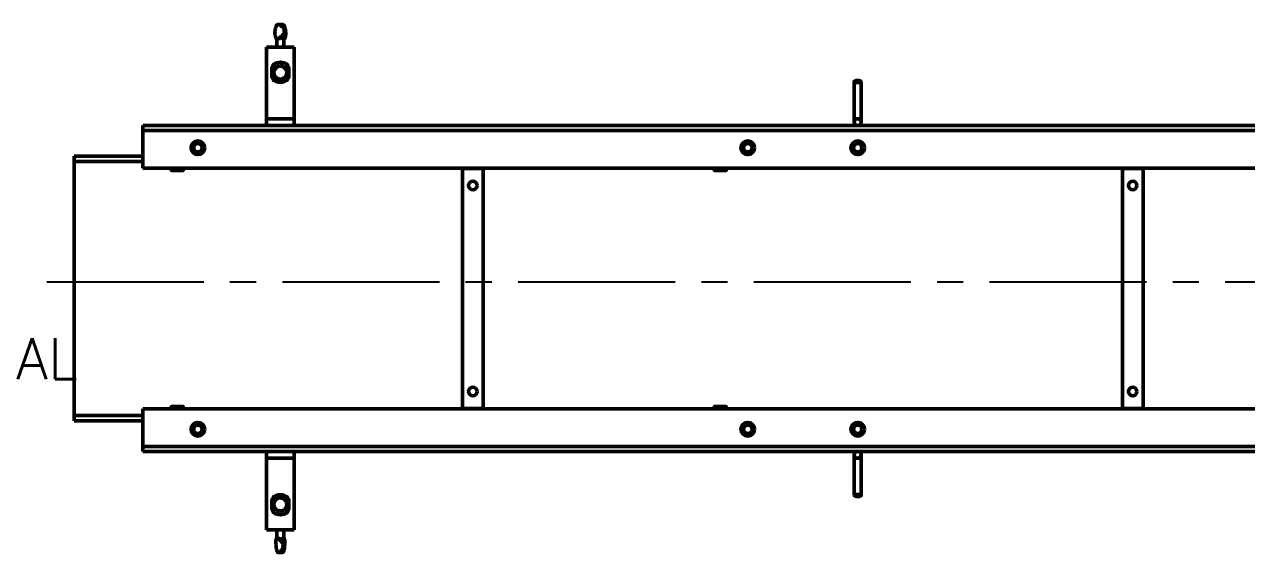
# Model space of a CAD drawing. Header units: inches. Extents: x 6 to 170, y 1 to 50.
# Drawn here: x 42.74 to 87.19, y 31.06 to 50.29 of the extents above; entities that cross this region are included whole.
import ezdxf

# ---------------------------------------------------------------- set-up
doc = ezdxf.new("R2010")
doc.units = ezdxf.units.IN
doc.header["$LTSCALE"] = 8
doc.header["$MEASUREMENT"] = 0
doc.linetypes.add('CENTER2', pattern=[1.125, 0.75, -0.125, 0.125, -0.125])
doc.layers.add('Visible (ANSI)', color=7, linetype='Continuous', lineweight=50)
doc.styles.add('ZURN', font='romans.shx')

msp = doc.modelspace()

# ---------------------------------------------------------------- linework, layer by layer
at = {"color": 7, "linetype": 'CENTER2', "ltscale": 0.952448}
msp.add_line((43.552063, 40.918385), (168.921708, 40.918385), dxfattribs=at)
at = {"layer": 'Visible (ANSI)'}
for p, q in [((51.978721, 50.291658), (52.125385, 50.291658)), ((51.552053, 49.459358), (52.552053, 49.459358)), ((51.552053, 49.459358), (51.552053, 49.325404)), ((51.927053, 49.772356), (51.927053, 49.459358)), ((52.177053, 49.774016), (52.177053, 49.459358)), ((52.552053, 49.325404), (52.552053, 49.459358)), ((51.552053, 49.325404), (51.552053, 46.903068)), ((52.552053, 49.325404), (52.552053, 46.903068)), ((51.739553, 48.423608), (51.739553, 48.676403)), ((52.364553, 48.676403), (52.364553, 48.423608)), ((72.927053, 47.635473), (72.927053, 48.213706)), ((73.177053, 47.635473), (73.177053, 48.213706)), ((72.927053, 47.635473), (72.927053, 47.399769)), ((73.177053, 47.399769), (73.177053, 47.635473)), ((72.927053, 46.740316), (72.927053, 47.399769)), ((73.177053, 46.740316), (73.177053, 47.399769)), ((51.552053, 46.903068), (51.552053, 46.858417)), ((52.552053, 46.858417), (51.552053, 46.858417)), ((51.552053, 46.608417), (51.552053, 46.858417)), ((52.552053, 46.903068), (52.552053, 46.858417)), ((52.552053, 46.608417), (52.552053, 46.858417)), ((72.927053, 46.740316), (72.927053, 46.733417)), ((73.177053, 46.733417), (73.177053, 46.740316)), ((167.052053, 46.608417), (47.052053, 46.608417)), ((47.052053, 46.608417), (47.052053, 46.429417)), ((167.052053, 46.429417), (47.052053, 46.429417)), ((47.052053, 46.429417), (47.052053, 46.265417)), ((47.052053, 46.265417), (47.052053, 45.405417)), ((44.552063, 45.488917), (44.552063, 45.301417)), ((47.052053, 45.488917), (44.552063, 45.488917)), ((47.052053, 45.062417), (47.052053, 45.405417)), ((44.552063, 45.301417), (44.552063, 45.246948)), ((44.552063, 45.301417), (47.052053, 45.301417)), ((44.552063, 45.246948), (44.552063, 43.022795)), ((95.483514, 45.062417), (47.052053, 45.062417)), ((48.083053, 45.062417), (48.083053, 44.992977)), ((48.083053, 44.973417), (48.192553, 44.973417)), ((48.192553, 44.973417), (48.411553, 44.973417)), ((48.302053, 45.062417), (48.302053, 44.992977)), ((48.411553, 44.973417), (48.521053, 44.973417)), ((48.521053, 45.062417), (48.521053, 44.992977)), ((58.677053, 45.051417), (59.427053, 45.051417)), ((58.677053, 36.301417), (58.677053, 45.051417)), ((59.427053, 45.051417), (59.427053, 36.301417)), ((67.833053, 44.992477), (67.833053, 45.062417)), ((67.833053, 44.972917), (67.942553, 44.972917)), ((67.942553, 44.972917), (68.161553, 44.972917)), ((68.052053, 44.992477), (68.052053, 45.062417)), ((68.161553, 44.972917), (68.271053, 44.972917)), ((68.271053, 44.992477), (68.271053, 45.062417)), ((82.677053, 36.301417), (82.677053, 45.051417)), ((82.677053, 45.051417), (83.427053, 45.051417)), ((83.427053, 45.051417), (83.427053, 36.301417)), ((44.552063, 43.022795), (44.552063, 38.330038)), ((44.552063, 38.330038), (44.552063, 36.105885)), ((44.552063, 36.105885), (44.552063, 36.051417)), ((44.552063, 36.051417), (44.552063, 35.863917)), ((44.552063, 36.051417), (47.052053, 36.051417)), ((47.052053, 36.290417), (95.483514, 36.290417)), ((47.052053, 36.290417), (47.052053, 35.947417)), ((48.192553, 36.379417), (48.083053, 36.379417)), ((48.083053, 36.359856), (48.083053, 36.290417)), ((48.411553, 36.379417), (48.192553, 36.379417)), ((48.302053, 36.359856), (48.302053, 36.290417)), ((48.521053, 36.379417), (48.411553, 36.379417)), ((48.521053, 36.359856), (48.521053, 36.290417)), ((59.427053, 36.301417), (58.677053, 36.301417)), ((67.942553, 36.379917), (67.833053, 36.379917)), ((67.833053, 36.360356), (67.833053, 36.290417)), ((68.161553, 36.379917), (67.942553, 36.379917)), ((68.052053, 36.360356), (68.052053, 36.290417)), ((68.271053, 36.379917), (68.161553, 36.379917)), ((68.271053, 36.360356), (68.271053, 36.290417)), ((83.427053, 36.301417), (82.677053, 36.301417)), ((47.052053, 35.863917), (44.552063, 35.863917)), ((47.052053, 35.087417), (47.052053, 35.947417)), ((47.052053, 34.923417), (47.052053, 35.087417)), ((47.052053, 34.923417), (167.052053, 34.923417)), ((47.052053, 34.744417), (47.052053, 34.923417)), ((47.052053, 34.744417), (167.052053, 34.744417)), ((51.552053, 34.744417), (51.552053, 34.494417)), ((52.552053, 34.744417), (52.552053, 34.494417)), ((51.552053, 34.449765), (51.552053, 34.494417)), ((51.552053, 34.494417), (52.552053, 34.494417)), ((51.552053, 32.027429), (51.552053, 34.449765)), ((52.552053, 34.449765), (52.552053, 34.494417)), ((52.552053, 32.027429), (52.552053, 34.449765)), ((72.927053, 34.619417), (72.927053, 34.612517)), ((72.927053, 34.612517), (72.927053, 33.953064)), ((73.177053, 34.612517), (73.177053, 34.619417)), ((73.177053, 34.612517), (73.177053, 33.953064)), ((72.927053, 33.953064), (72.927053, 33.71736)), ((73.177053, 33.71736), (73.177053, 33.953064)), ((72.927053, 33.71736), (72.927053, 33.139127)), ((73.177053, 33.71736), (73.177053, 33.139127)), ((51.739553, 32.676431), (51.739553, 32.929225)), ((52.364553, 32.929225), (52.364553, 32.676431)), ((51.552053, 32.027429), (51.552053, 31.893475)), ((52.552053, 31.893475), (52.552053, 32.027429)), ((52.552053, 31.893475), (51.552053, 31.893475)), ((51.927053, 31.580785), (51.927053, 31.893475)), ((52.177053, 31.579811), (52.177053, 31.893475)), ((52.128265, 31.061175), (51.975841, 31.061175))]:
    msp.add_line(p, q, dxfattribs=at)
for centre, radius in [((73.052053, 46.733417), 0.125), ((49.052053, 45.801417), 0.25), ((49.052053, 45.801417), 0.245), ((49.052053, 45.801417), 0.1535), ((69.052053, 45.801417), 0.25), ((69.052053, 45.801417), 0.245), ((69.052053, 45.801417), 0.1535), ((73.052053, 45.801417), 0.25), ((73.052053, 45.801417), 0.245), ((73.052053, 45.801417), 0.1535), ((59.052053, 44.426417), 0.1535), ((83.052053, 44.426417), 0.1535), ((59.052053, 36.926417), 0.1535), ((83.052053, 36.926417), 0.1535), ((49.052053, 35.551417), 0.25), ((49.052053, 35.551417), 0.245), ((49.052053, 35.551417), 0.1535), ((69.052053, 35.551417), 0.25), ((69.052053, 35.551417), 0.245), ((69.052053, 35.551417), 0.1535), ((73.052053, 35.551417), 0.25), ((73.052053, 35.551417), 0.245), ((73.052053, 35.551417), 0.1535), ((73.052053, 34.619417), 0.125)]:
    msp.add_circle(centre, radius, dxfattribs=at)
for centre, radius, start, end in [((51.817678, 48.537358), 0.015, 88.166222, 271.833778), ((52.052053, 48.537358), 0.234375, 86.1417694, 176.332444), ((52.052053, 48.537358), 0.234375, 183.667556, 356.332444), ((52.052053, 48.537358), 0.234375, 3.667556, 64.0039677), ((52.286428, 48.537358), 0.015, 268.166222, 91.833778), ((52.052053, 32.815475), 0.234375, 115.9960323, 176.332444), ((52.052053, 32.815475), 0.234375, 3.667556, 93.8582306), ((51.817678, 32.815475), 0.015, 88.166222, 271.833778), ((52.052053, 32.815475), 0.234375, 183.667556, 356.332444), ((52.286428, 32.815475), 0.015, 268.166222, 91.833778)]:
    msp.add_arc(centre, radius, start, end, dxfattribs=at)
for centre, major_axis, ratio, start_param, end_param in [((52.052053, 48.676403), (-0.3125, 0), 0.766044443, 3.141592654, 6.283185307), ((52.052053, 48.447763), (-0.3125, 0), 0.984807753, 5.365388944, 6.644320979), ((52.052053, 48.515706), (-0.3125, 0), 0.766044443, 5.263711107, 6.283185307), ((52.052053, 48.491175), (-0.3125, 0), 0.984807753, 0.070589401, 1.418033498), ((52.111299, 48.759597), (0.043438, -0.011753), 0.333333333, 1.570796327, 3.151740772), ((52.052053, 48.491175), (0.3125, 0), 0.984807753, 4.865151809, 6.212595907), ((52.111299, 48.759597), (0.043438, -0.011753), 0.333333333, 0.012138125, 1.570796327), ((52.052053, 48.515706), (0.3125, 0), 0.766044443, 0, 1.019298072), ((52.052053, 48.447763), (0.3125, 0), 0.984807753, 5.922049635, 7.201189211), ((52.052053, 48.423608), (0.3125, 0), 0.766044443, 3.141592654, 6.283185307), ((52.052053, 32.90507), (-0.3125, 0), 0.984807753, 5.922049635, 7.200987395), ((52.052053, 32.929225), (-0.3125, 0), 0.766044443, 3.141592654, 6.283185307), ((52.052053, 32.861658), (-0.3125, 0), 0.984807753, 4.865151809, 6.212595907), ((51.992807, 33.037713), (-0.043438, -0.011753), 0.333333333, 4.71238898, 6.271047182), ((51.992807, 33.037713), (-0.043438, -0.011753), 0.333333333, 3.131444535, 4.71238898), ((52.052053, 32.861658), (0.3125, 0), 0.984807753, 0.070589401, 1.418033498), ((52.052053, 32.90507), (0.3125, 0), 0.984807753, 5.365388944, 6.644320979), ((52.052053, 32.837127), (-0.3125, 0), 0.766044443, 0, 1.019261452), ((52.052053, 32.676431), (0.3125, 0), 0.766044443, 3.141592654, 6.283185307), ((52.052053, 32.837127), (0.3125, 0), 0.766044443, 5.263923856, 6.283185307)]:
    msp.add_ellipse(centre, major_axis=major_axis, ratio=ratio, start_param=start_param, end_param=end_param, dxfattribs=at)
for centre, major_axis in [((73.052053, 48.213706), (0.125, 0)), ((73.052053, 33.139127), (-0.125, 0))]:
    msp.add_ellipse(centre, major_axis=major_axis, ratio=0.321439465, dxfattribs=at)
for points, knots in [([(51.872989, 50.144337), (51.881438, 50.174079), (51.889427, 50.200087), (51.907876, 50.244384), (51.91854, 50.26207), (51.944812, 50.285713), (51.960495, 50.291658), (51.978721, 50.291658)], [5.641443605, 5.641443605, 5.641443605, 5.641443605, 5.966814781, 5.966814781, 6.314294766, 6.314294766, 6.66177475, 6.66177475, 6.66177475, 6.66177475]), ([(51.978721, 50.291658), (51.996947, 50.291658), (52.018051, 50.285713), (52.062957, 50.26207), (52.086695, 50.244384), (52.130075, 50.200087), (52.149884, 50.174079), (52.166265, 50.144337)], [6.66177475, 6.66177475, 6.66177475, 6.66177475, 7.009254735, 7.009254735, 7.35673472, 7.35673472, 7.682105896, 7.682105896, 7.682105896, 7.682105896]), ([(52.231117, 50.144337), (52.222668, 50.174079), (52.214679, 50.200087), (52.19623, 50.244384), (52.185566, 50.26207), (52.159294, 50.285713), (52.143611, 50.291658), (52.125385, 50.291658)], [-1.020331146, -1.020331146, -1.020331146, -1.020331146, -0.69495997, -0.69495997, -0.347479985, -0.347479985, 0, 0, 0, 0]), ([(51.857195, 49.91898), (51.857102, 49.919661), (51.857012, 49.920347), (51.855197, 49.934803), (51.854587, 49.952243), (51.855019, 49.990711), (51.856013, 50.011754), (51.857374, 50.031658)], [1.4975135796, 1.4975135796, 1.4975135796, 1.4975135796, 1.5051357429, 1.5051357429, 1.6572304689, 1.6572304689, 1.8093251949, 1.8093251949, 1.8093251949, 1.8093251949]), ([(51.937471, 49.771658), (51.925197, 49.771658), (51.914375, 49.774366), (51.896325, 49.785601), (51.889075, 49.794123), (51.871596, 49.827734), (51.865453, 49.861266), (51.858955, 49.906235), (51.858089, 49.912449), (51.857195, 49.91898)], [1.097300693, 1.097300693, 1.097300693, 1.097300693, 1.331306051, 1.331306051, 1.56531141, 1.56531141, 2.033322126, 2.033322126, 2.103457868, 2.103457868, 2.103457868, 2.103457868]), ([(51.857374, 50.031658), (51.858711, 50.051206), (51.860569, 50.072082), (51.865464, 50.11046), (51.868555, 50.127966), (51.872513, 50.14264), (51.872748, 50.143492), (51.872989, 50.144337)], [1.8093251949, 1.8093251949, 1.8093251949, 1.8093251949, 1.9586883028, 1.9586883028, 2.1080514107, 2.1080514107, 2.1173331321, 2.1173331321, 2.1173331321, 2.1173331321]), ([(52.150471, 49.91898), (52.145913, 49.912449), (52.141298, 49.906235), (52.106103, 49.861266), (52.068112, 49.827734), (52.013817, 49.794123), (51.996206, 49.785601), (51.964161, 49.774366), (51.949745, 49.771658), (51.937471, 49.771658)], [7.002045991, 7.002045991, 7.002045991, 7.002045991, 7.072181733, 7.072181733, 7.540192449, 7.540192449, 7.774197808, 7.774197808, 8.008203166, 8.008203166, 8.008203166, 8.008203166]), ([(51.937471, 49.771658), (51.94377, 49.771658), (51.95337, 49.772431), (51.977383, 49.775223), (51.991795, 49.777204), (52.020925, 49.780943), (52.037613, 49.782949), (52.070932, 49.785797), (52.087567, 49.786595), (52.102013, 49.786595)], [0.4803426278, 0.4803426278, 0.4803426278, 0.4803426278, 0.6004217049, 0.6004217049, 0.720500782, 0.720500782, 0.8405930188, 0.8405930188, 0.9606852556, 0.9606852556, 0.9606852556, 0.9606852556]), ([(52.102013, 49.786595), (52.11646, 49.786595), (52.130567, 49.785797), (52.153674, 49.782949), (52.162681, 49.780943), (52.173868, 49.777287), (52.177039, 49.775399), (52.177052, 49.774016)], [0.9606852556, 0.9606852556, 0.9606852556, 0.9606852556, 1.0807774924, 1.0807774924, 1.2008697291, 1.2008697291, 1.3156153018, 1.3156153018, 1.3156153018, 1.3156153018]), ([(52.189111, 50.031658), (52.18775, 50.011754), (52.183532, 49.990711), (52.170242, 49.952243), (52.161226, 49.934803), (52.151419, 49.920347), (52.150947, 49.919661), (52.150471, 49.91898)], [0.5989360844, 0.5989360844, 0.5989360844, 0.5989360844, 0.7510308104, 0.7510308104, 0.9031255364, 0.9031255364, 0.9107476997, 0.9107476997, 0.9107476997, 0.9107476997]), ([(52.166265, 50.144337), (52.16673, 50.143492), (52.167189, 50.14264), (52.174923, 50.127966), (52.181394, 50.11046), (52.189185, 50.072082), (52.190448, 50.051206), (52.189111, 50.031658)], [0.2909281473, 0.2909281473, 0.2909281473, 0.2909281473, 0.3002098687, 0.3002098687, 0.4495729766, 0.4495729766, 0.5989360844, 0.5989360844, 0.5989360844, 0.5989360844]), ([(52.177044, 49.772361), (52.185098, 49.773496), (52.192376, 49.776013), (52.207781, 49.785601), (52.215031, 49.794123), (52.23251, 49.827734), (52.238653, 49.861266), (52.245151, 49.906235), (52.246017, 49.912449), (52.246911, 49.91898)], [1.1658885986, 1.1658885986, 1.1658885986, 1.1658885986, 1.3313060512, 1.3313060512, 1.5653114096, 1.5653114096, 2.0333221264, 2.0333221264, 2.1034578677, 2.1034578677, 2.1034578677, 2.1034578677]), ([(52.246732, 50.031658), (52.245395, 50.051206), (52.243537, 50.072082), (52.238642, 50.11046), (52.235551, 50.127966), (52.231593, 50.14264), (52.231358, 50.143492), (52.231117, 50.144337)], [1.8093271238, 1.8093271238, 1.8093271238, 1.8093271238, 1.9586902317, 1.9586902317, 2.1080533396, 2.1080533396, 2.117335061, 2.117335061, 2.117335061, 2.117335061]), ([(52.246911, 49.91898), (52.247018, 49.919764), (52.247121, 49.920554), (52.248924, 49.935102), (52.249521, 49.952504), (52.24908, 49.99086), (52.248087, 50.011829), (52.246732, 50.031658)], [1.4975287939, 1.4975287939, 1.4975287939, 1.4975287939, 1.5062939971, 1.5062939971, 1.6578105605, 1.6578105605, 1.8093271238, 1.8093271238, 1.8093271238, 1.8093271238]), ([(51.80729, 48.54818), (51.808491, 48.57534), (51.81435, 48.602645), (51.83426, 48.652702), (51.8484, 48.676151), (51.883065, 48.716752), (51.904025, 48.734403), (51.949947, 48.761664), (51.975478, 48.771613), (52.027737, 48.782608), (52.055113, 48.783792), (52.092598, 48.779235), (52.103508, 48.777151), (52.114205, 48.774346)], [0, 0, 0, 0, 0.212669473, 0.212669473, 0.421401634, 0.421401634, 0.630278357, 0.630278357, 0.839149821, 0.839149821, 1.048021476, 1.048021476, 1.134524567, 1.134524567, 1.134524567, 1.134524567]), ([(51.80729, 48.54818), (51.808491, 48.57534), (51.81435, 48.602645), (51.83426, 48.652702), (51.8484, 48.676151), (51.883065, 48.716752), (51.904025, 48.734403), (51.949947, 48.761664), (51.975478, 48.771613), (52.027737, 48.782608), (52.055113, 48.783792), (52.108127, 48.777347), (52.134421, 48.769639), (52.182524, 48.746442), (52.204928, 48.730666), (52.24298, 48.693197), (52.2591, 48.671038), (52.283036, 48.623299), (52.291148, 48.597126), (52.295803, 48.563214), (52.296483, 48.555701), (52.296816, 48.54818)], [0, 0, 0, 0, 0.212669473, 0.212669473, 0.421401634, 0.421401634, 0.630278357, 0.630278357, 0.839149821, 0.839149821, 1.048021476, 1.048021476, 1.256893124, 1.256893124, 1.465764772, 1.465764772, 1.67463642, 1.67463642, 1.883508068, 1.883508068, 1.942398235, 1.942398235, 1.942398235, 1.942398235]), ([(52.296816, 48.526537), (52.295615, 48.499377), (52.289756, 48.472072), (52.269846, 48.422015), (52.255706, 48.398566), (52.221041, 48.357965), (52.200081, 48.340314), (52.154159, 48.313053), (52.128628, 48.303104), (52.076369, 48.292108), (52.048993, 48.290925), (51.995979, 48.29737), (51.969685, 48.305078), (51.921582, 48.328274), (51.899178, 48.344051), (51.861126, 48.38152), (51.845006, 48.403679), (51.82107, 48.451418), (51.812958, 48.477591), (51.808303, 48.511503), (51.807623, 48.519016), (51.80729, 48.526537)], [0, 0, 0, 0, 0.212669473, 0.212669473, 0.421401634, 0.421401634, 0.630278357, 0.630278357, 0.839149821, 0.839149821, 1.048021476, 1.048021476, 1.256893124, 1.256893124, 1.465764772, 1.465764772, 1.67463642, 1.67463642, 1.883508068, 1.883508068, 1.942398235, 1.942398235, 1.942398235, 1.942398235]), ([(52.241915, 48.692204), (52.243588, 48.690154), (52.245226, 48.68808), (52.251447, 48.679927), (52.255793, 48.673631), (52.259844, 48.667135)], [0.40075246859, 0.40075246859, 0.40075246859, 0.40075246859, 0.42140163391, 0.42140163391, 0.48097111075, 0.48097111075, 0.48097111075, 0.48097111075]), ([(52.278265, 48.631428), (52.280489, 48.626092), (52.282521, 48.620685), (52.291577, 48.59367), (52.295811, 48.570893), (52.296816, 48.54818)], [0.5852457116, 0.5852457116, 0.5852457116, 0.5852457116, 0.6302783572, 0.6302783572, 0.8081258164, 0.8081258164, 0.8081258164, 0.8081258164]), ([(51.80729, 32.826296), (51.808491, 32.853457), (51.81435, 32.880761), (51.83426, 32.930818), (51.8484, 32.954267), (51.883065, 32.994868), (51.904025, 33.012519), (51.949947, 33.039781), (51.975478, 33.049729), (52.027737, 33.060725), (52.055113, 33.061908), (52.108127, 33.055463), (52.134421, 33.047755), (52.182524, 33.024559), (52.204928, 33.008783), (52.24298, 32.971313), (52.2591, 32.949155), (52.283036, 32.901415), (52.291148, 32.875242), (52.295803, 32.84133), (52.296483, 32.833817), (52.296816, 32.826296)], [0, 0, 0, 0, 0.212669473, 0.212669473, 0.421401634, 0.421401634, 0.630278357, 0.630278357, 0.839149821, 0.839149821, 1.048021476, 1.048021476, 1.256893124, 1.256893124, 1.465764772, 1.465764772, 1.67463642, 1.67463642, 1.883508068, 1.883508068, 1.942398235, 1.942398235, 1.942398235, 1.942398235]), ([(51.80729, 32.826296), (51.808491, 32.853457), (51.81435, 32.880761), (51.83426, 32.930818), (51.8484, 32.954267), (51.883065, 32.994868), (51.904025, 33.012519), (51.946536, 33.037756), (51.967909, 33.046694), (51.989901, 33.052462)], [0, 0, 0, 0, 0.2126694732, 0.2126694732, 0.4214016339, 0.4214016339, 0.6302783572, 0.6302783572, 0.8081258164, 0.8081258164, 0.8081258164, 0.8081258164]), ([(52.038479, 33.060079), (52.049378, 33.060689), (52.060305, 33.060578), (52.072872, 33.059597), (52.074625, 33.05944), (52.076377, 33.059265)], [0.12782168012, 0.12782168012, 0.12782168012, 0.12782168012, 0.21266947322, 0.21266947322, 0.22642379897, 0.22642379897, 0.22642379897, 0.22642379897]), ([(52.115776, 33.052023), (52.127071, 33.048984), (52.138142, 33.045148), (52.150444, 33.039859), (52.15206, 33.039143), (52.15367, 33.038408)], [0.3304762852, 0.3304762852, 0.3304762852, 0.3304762852, 0.4214016339, 0.4214016339, 0.4352209786, 0.4352209786, 0.4352209786, 0.4352209786]), ([(52.188733, 33.018783), (52.198416, 33.012277), (52.207633, 33.005093), (52.217549, 32.99614), (52.218848, 32.994941), (52.220135, 32.993727)], [0.539590528, 0.539590528, 0.539590528, 0.539590528, 0.6302783572, 0.6302783572, 0.6440953373, 0.6440953373, 0.6440953373, 0.6440953373]), ([(52.246993, 32.963846), (52.254062, 32.954565), (52.26047, 32.944791), (52.26697, 32.933117), (52.267813, 32.931563), (52.268639, 32.929999)], [0.7484533699, 0.7484533699, 0.7484533699, 0.7484533699, 0.8391498207, 0.8391498207, 0.8529668869, 0.8529668869, 0.8529668869, 0.8529668869]), ([(52.284426, 32.893054), (52.288124, 32.881988), (52.291038, 32.87067), (52.295086, 32.848382), (52.296327, 32.837343), (52.296816, 32.826296)], [0.9573253387, 0.9573253387, 0.9573253387, 0.9573253387, 1.0480214757, 1.0480214757, 1.1345245666, 1.1345245666, 1.1345245666, 1.1345245666]), ([(52.296816, 32.804654), (52.295615, 32.777493), (52.289756, 32.750188), (52.269846, 32.700131), (52.255706, 32.676683), (52.221041, 32.636082), (52.200081, 32.61843), (52.154159, 32.591169), (52.128628, 32.58122), (52.076369, 32.570225), (52.048993, 32.569041), (51.995979, 32.575486), (51.969685, 32.583194), (51.921582, 32.606391), (51.899178, 32.622167), (51.861126, 32.659637), (51.845006, 32.681795), (51.82107, 32.729534), (51.812958, 32.755707), (51.808303, 32.789619), (51.807623, 32.797133), (51.80729, 32.804654)], [0, 0, 0, 0, 0.212669473, 0.212669473, 0.421401634, 0.421401634, 0.630278357, 0.630278357, 0.839149821, 0.839149821, 1.048021476, 1.048021476, 1.256893124, 1.256893124, 1.465764772, 1.465764772, 1.67463642, 1.67463642, 1.883508068, 1.883508068, 1.942398235, 1.942398235, 1.942398235, 1.942398235]), ([(51.890375, 31.433854), (51.890545, 31.440384), (51.890683, 31.446598), (51.89163, 31.491567), (51.89187, 31.525099), (51.900043, 31.55871), (51.904117, 31.567232), (51.915901, 31.578467), (51.923634, 31.581175), (51.932972, 31.581175)], [7.002045991, 7.002045991, 7.002045991, 7.002045991, 7.072181733, 7.072181733, 7.540192449, 7.540192449, 7.774197808, 7.774197808, 8.008203166, 8.008203166, 8.008203166, 8.008203166]), ([(52.090064, 31.566238), (52.07505, 31.566238), (52.058114, 31.567036), (52.024908, 31.569884), (52.008634, 31.57189), (51.980823, 31.575629), (51.967405, 31.57761), (51.945875, 31.580402), (51.937764, 31.581175), (51.932972, 31.581175)], [0.9606852556, 0.9606852556, 0.9606852556, 0.9606852556, 1.0807774924, 1.0807774924, 1.2008697291, 1.2008697291, 1.3209488062, 1.3209488062, 1.4410278833, 1.4410278833, 1.4410278833, 1.4410278833]), ([(51.932972, 31.581175), (51.942311, 31.581175), (51.953778, 31.578467), (51.980108, 31.567232), (51.994949, 31.55871), (52.041383, 31.525099), (52.074721, 31.491567), (52.105493, 31.446598), (52.109526, 31.440384), (52.113504, 31.433854)], [1.097300693, 1.097300693, 1.097300693, 1.097300693, 1.331306051, 1.331306051, 1.56531141, 1.56531141, 2.033322126, 2.033322126, 2.103457868, 2.103457868, 2.103457868, 2.103457868]), ([(52.177038, 31.579806), (52.177045, 31.579568), (52.176904, 31.579301), (52.175202, 31.57761), (52.170309, 31.575629), (52.155957, 31.57189), (52.145527, 31.569884), (52.12009, 31.567036), (52.105077, 31.566238), (52.090064, 31.566238)], [0.575064634, 0.575064634, 0.575064634, 0.575064634, 0.6004217049, 0.6004217049, 0.720500782, 0.720500782, 0.8405930188, 0.8405930188, 0.9606852556, 0.9606852556, 0.9606852556, 0.9606852556]), ([(52.213731, 31.433854), (52.213561, 31.440384), (52.213423, 31.446598), (52.212476, 31.491567), (52.212236, 31.525099), (52.204063, 31.55871), (52.199989, 31.567232), (52.189498, 31.577234), (52.183777, 31.579846), (52.177047, 31.580781)], [7.0020459914, 7.0020459914, 7.0020459914, 7.0020459914, 7.0721817327, 7.0721817327, 7.5401924495, 7.5401924495, 7.7741978079, 7.7741978079, 7.9568515456, 7.9568515456, 7.9568515456, 7.9568515456]), ([(51.895917, 31.321175), (51.894502, 31.341079), (51.89302, 31.362122), (51.890781, 31.40059), (51.890075, 31.418031), (51.890343, 31.432486), (51.890358, 31.433172), (51.890375, 31.433854)], [0.5989360844, 0.5989360844, 0.5989360844, 0.5989360844, 0.7510308104, 0.7510308104, 0.9031255364, 0.9031255364, 0.9107476997, 0.9107476997, 0.9107476997, 0.9107476997]), ([(51.906789, 31.208496), (51.906638, 31.209341), (51.90649, 31.210193), (51.904004, 31.224867), (51.902123, 31.242373), (51.898802, 31.280751), (51.897306, 31.301628), (51.895917, 31.321175)], [0.2909281473, 0.2909281473, 0.2909281473, 0.2909281473, 0.3002098687, 0.3002098687, 0.4495729766, 0.4495729766, 0.5989360844, 0.5989360844, 0.5989360844, 0.5989360844]), ([(51.975841, 31.061175), (51.961975, 31.061175), (51.950798, 31.06712), (51.933404, 31.090763), (51.927111, 31.108449), (51.916545, 31.152746), (51.912114, 31.178754), (51.906789, 31.208496)], [0, 0, 0, 0, 0.347479985, 0.347479985, 0.69495997, 0.69495997, 1.020331146, 1.020331146, 1.020331146, 1.020331146]), ([(52.129918, 31.208496), (52.116351, 31.178754), (52.099634, 31.152746), (52.06316, 31.108449), (52.043279, 31.090763), (52.006519, 31.06712), (51.989708, 31.061175), (51.975841, 31.061175)], [-1.020331146, -1.020331146, -1.020331146, -1.020331146, -0.69495997, -0.69495997, -0.347479985, -0.347479985, 0, 0, 0, 0]), ([(52.113504, 31.433854), (52.113982, 31.433069), (52.114456, 31.432279), (52.12305, 31.417731), (52.131034, 31.400329), (52.142986, 31.361973), (52.146898, 31.341004), (52.148307, 31.321175)], [1.4975287939, 1.4975287939, 1.4975287939, 1.4975287939, 1.5062939971, 1.5062939971, 1.6578105605, 1.6578105605, 1.8093271238, 1.8093271238, 1.8093271238, 1.8093271238]), ([(52.128265, 31.061175), (52.142131, 31.061175), (52.153308, 31.06712), (52.170702, 31.090763), (52.176995, 31.108449), (52.187561, 31.152746), (52.191992, 31.178754), (52.197317, 31.208496)], [6.66177475, 6.66177475, 6.66177475, 6.66177475, 7.009254735, 7.009254735, 7.35673472, 7.35673472, 7.682105896, 7.682105896, 7.682105896, 7.682105896]), ([(52.148307, 31.321175), (52.149696, 31.301628), (52.148818, 31.280751), (52.142487, 31.242373), (52.137093, 31.224867), (52.130684, 31.210193), (52.130303, 31.209341), (52.129918, 31.208496)], [1.8093271238, 1.8093271238, 1.8093271238, 1.8093271238, 1.9586902317, 1.9586902317, 2.1080533396, 2.1080533396, 2.117335061, 2.117335061, 2.117335061, 2.117335061]), ([(52.197317, 31.208496), (52.197468, 31.209341), (52.197616, 31.210193), (52.200102, 31.224867), (52.201983, 31.242373), (52.205304, 31.280751), (52.2068, 31.301628), (52.208189, 31.321175)], [0.2909281473, 0.2909281473, 0.2909281473, 0.2909281473, 0.3002098687, 0.3002098687, 0.4495729766, 0.4495729766, 0.5989360844, 0.5989360844, 0.5989360844, 0.5989360844]), ([(52.208189, 31.321175), (52.209604, 31.341079), (52.211086, 31.362122), (52.213325, 31.40059), (52.214031, 31.418031), (52.213763, 31.432486), (52.213748, 31.433172), (52.213731, 31.433854)], [0.5989360844, 0.5989360844, 0.5989360844, 0.5989360844, 0.7510308104, 0.7510308104, 0.9031255364, 0.9031255364, 0.9107476997, 0.9107476997, 0.9107476997, 0.9107476997])]:
    msp.add_open_spline(points, degree=3, knots=knots, dxfattribs=at)
for points in [[(48.083053, 44.992977), (48.141734, 44.973417), (48.192553, 44.973417)], [(48.083053, 44.973417), (48.083053, 44.973417), (48.083053, 44.992977)], [(48.192553, 44.973417), (48.243372, 44.973417), (48.302053, 44.992977)], [(48.302053, 44.992977), (48.360734, 44.973417), (48.411553, 44.973417)], [(48.411553, 44.973417), (48.462372, 44.973417), (48.521053, 44.992977)], [(48.521053, 44.992977), (48.521053, 44.973417), (48.521053, 44.973417)], [(67.833053, 44.992477), (67.891734, 44.972917), (67.942553, 44.972917)], [(67.833053, 44.972917), (67.833053, 44.972917), (67.833053, 44.992477)], [(67.942553, 44.972917), (67.993372, 44.972917), (68.052053, 44.992477)], [(68.052053, 44.992477), (68.110734, 44.972917), (68.161553, 44.972917)], [(68.161553, 44.972917), (68.212372, 44.972917), (68.271053, 44.992477)], [(68.271053, 44.992477), (68.271053, 44.972917), (68.271053, 44.972917)], [(48.083053, 36.359856), (48.083053, 36.379417), (48.083053, 36.379417)], [(48.192553, 36.379417), (48.141734, 36.379417), (48.083053, 36.359856)], [(48.302053, 36.359856), (48.243372, 36.379417), (48.192553, 36.379417)], [(48.411553, 36.379417), (48.360734, 36.379417), (48.302053, 36.359856)], [(48.521053, 36.359856), (48.462372, 36.379417), (48.411553, 36.379417)], [(48.521053, 36.379417), (48.521053, 36.379417), (48.521053, 36.359856)], [(67.833053, 36.360356), (67.833053, 36.379917), (67.833053, 36.379917)], [(67.942553, 36.379917), (67.891734, 36.379917), (67.833053, 36.360356)], [(68.052053, 36.360356), (67.993372, 36.379917), (67.942553, 36.379917)], [(68.161553, 36.379917), (68.110734, 36.379917), (68.052053, 36.360356)], [(68.271053, 36.360356), (68.212372, 36.379917), (68.161553, 36.379917)], [(68.271053, 36.379917), (68.271053, 36.379917), (68.271053, 36.360356)]]:
    msp.add_rational_spline(points, [1, 1.0379548493, 1], degree=2, dxfattribs=at)
msp.add_open_spline([(51.989901, 33.052462), (51.991818, 33.052965), (51.993743, 33.053444), (51.995676, 33.0539)], degree=3, dxfattribs=at)

# ---------------------------------------------------------------- texts
at = {"color": 7, "insert": (6.250314, 46.374093), "char_height": 1.5, "attachment_point": 1, "style": 'ZURN'}
msp.add_mtext_dynamic_manual_height_columns('SPECIFYING ENGINEER IS RESPONSIBLE FOR CONCRETE ENCASEMENT AND REINFORCING BASED UPON APPLICATION AND LOCAL CODES.', width=42.54152675, gutter_width=0, heights=[14.671182], dxfattribs=at)

doc.saveas('drawing.dxf')
